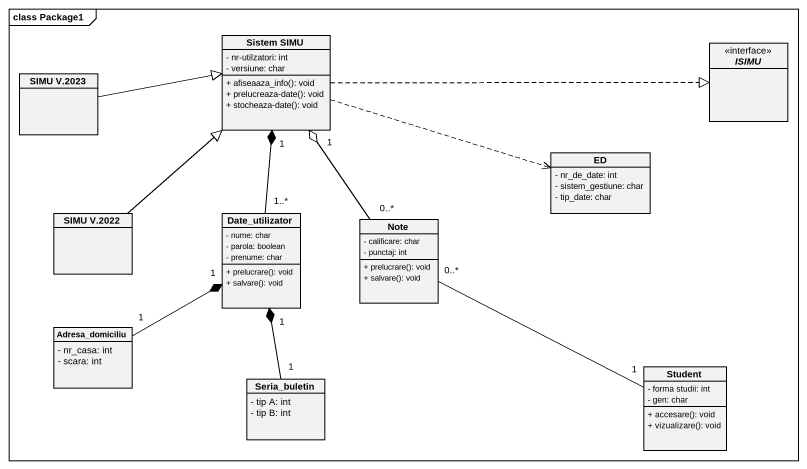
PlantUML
@startuml
mainframe class Package1
hide circle
hide empty members
skinparam classAttributeIconSize 0
class "Sistem SIMU" as Sistem_SIMU {
  - nr-utilzatori: int
  - versiune: char
  + afiseaaza_info(): void
  + prelucreaza-date(): void
  + stocheaza-date(): void
}
class "SIMU V.2023" as SIMU_V_2023
interface ISIMU
class ED {
  - nr_de_date: int
  - sistem_gestiune: char
  - tip_date: char
}
class "SIMU V.2022" as SIMU_V_2022
class Date_utilizator {
  - nume: char
  - parola: boolean
  - prenume: char
  + prelucrare(): void
  + salvare(): void
}
class "Note" as Note_ {
  - calificare: char
  - punctaj: int
  + prelucrare(): void
  + salvare(): void
}
class Adresa_domiciliu {
  - nr_casa: int
  - scara: int
}
class Seria_buletin {
  - tip A: int
  - tip B: int
}
class Student {
  - forma studii: int
  - gen: char
  + accesare(): void
  + vizualizare(): void
}
Sistem_SIMU .right.|> ISIMU
Sistem_SIMU .right.> ED
SIMU_V_2023 -right-|> Sistem_SIMU
SIMU_V_2022 -up-|> Sistem_SIMU
Date_utilizator "1..*" -up-* "1" Sistem_SIMU
Note_ "0..*" -up-o "1" Sistem_SIMU
Note_ "0..*" -right- "1" Student
Adresa_domiciliu "1" -right-* "1" Date_utilizator
Seria_buletin "1" -up-* "1" Date_utilizator
@enduml
